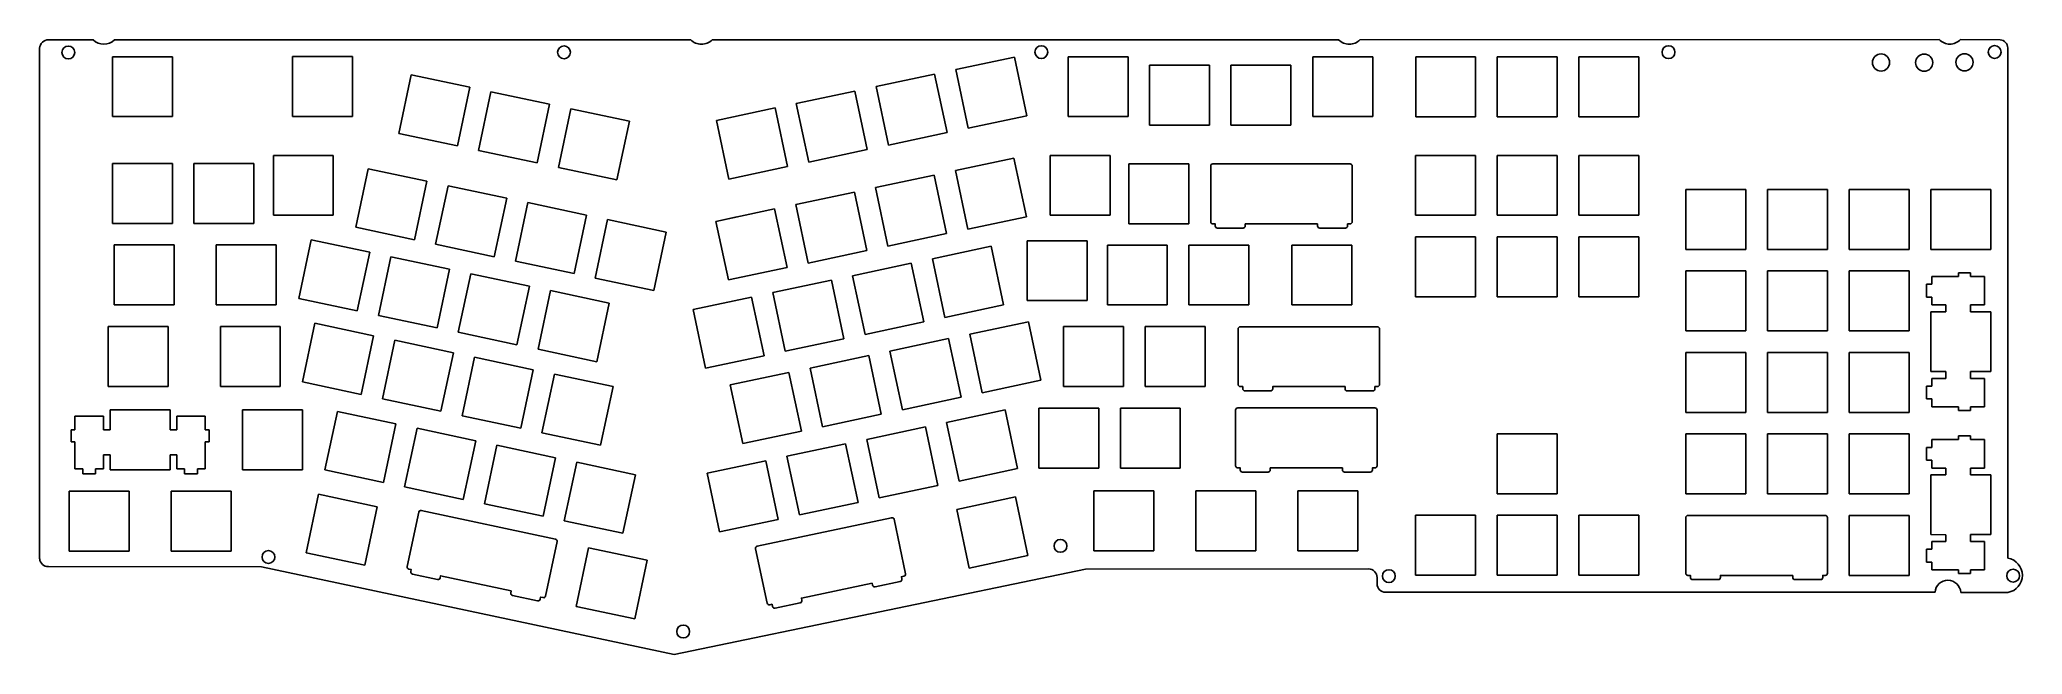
# Model space of a CAD drawing. Header units: millimetres. Extents: x 19 to 482, y -5 to 139.
import ezdxf

# ---------------------------------------------------------------- set-up
doc = ezdxf.new("R2010")
doc.units = ezdxf.units.MM
doc.header["$MEASUREMENT"] = 0
doc.layers.get('0').update_dxf_attribs({"linetype": 'CONTINUOUS'})
doc.layers.add('LAYER1', color=7, linetype='CONTINUOUS')

msp = doc.modelspace()

# ---------------------------------------------------------------- linework, layer by layer
at = {"linetype": 'Continuous'}
for p, q in [((18.93, 17.56), (18.93, 136.85)), ((21, 138.85), (31.44, 138.85)), ((170.98, 138.85), (36.41, 138.85)), ((175.98, 138.85), (322.26, 138.87)), ((316.27, 134.9), (316.27, 132.9)), ((327.26, 138.87), (462.5, 138.88)), ((330.27, 134.9), (327.27, 134.9)), ((467.5, 138.88), (476.79, 138.87)), ((478.52, 136.95), (478.56, 17.69)), ((73.51, 111.84), (77.51, 111.84)), ((176.87, 96.4), (181.76, 97.44)), ((66.32, 38.37), (71.32, 38.37)), ((326.73, 33.41), (326.73, 28.41)), ((70.7, 15.7), (20.98, 15.72)), ((167.08, -4.78), (70.7, 15.7)), ((263.17, 15.15), (167.08, -4.78)), ((329.25, 15.2), (263.17, 15.15)), ((331.25, 13.2), (331.25, 11.74)), ((333.25, 9.74), (461.54, 9.75)), ((467.54, 9.69), (478.56, 9.69))]:
    msp.add_line(p, q, dxfattribs=at)
for points in [[(317.35, 95.83), (300.47, 95.83), (300.47, 95.33, -0.414214), (299.97, 94.83), (293.97, 94.83, -0.414214), (293.47, 95.33), (293.47, 95.83), (292.89, 95.83, -0.414214), (292.39, 96.33), (292.39, 109.33, -0.414214), (292.89, 109.83), (324.94, 109.83, -0.414214), (325.44, 109.33), (325.44, 96.33, -0.414214), (324.94, 95.83), (324.35, 95.83), (324.35, 95.33, -0.414214), (323.85, 94.83), (317.85, 94.83, -0.414214), (317.35, 95.33)], [(323.76, 57.79), (306.88, 57.79), (306.88, 57.29, -0.414214), (306.38, 56.79), (300.38, 56.79, -0.414214), (299.88, 57.29), (299.88, 57.79), (299.29, 57.79, -0.414214), (298.79, 58.29), (298.79, 71.29, -0.414214), (299.29, 71.79), (331.34, 71.79, -0.414214), (331.84, 71.29), (331.84, 58.29, -0.414214), (331.34, 57.79), (330.76, 57.79), (330.76, 57.29, -0.414214), (330.26, 56.79), (324.26, 56.79, -0.414214), (323.76, 57.29)], [(323.17, 38.81), (306.29, 38.81), (306.29, 38.31, -0.414214), (305.79, 37.81), (299.79, 37.81, -0.414214), (299.29, 38.31), (299.29, 38.81), (298.7, 38.81, -0.414214), (298.2, 39.31), (298.2, 52.31, -0.414214), (298.7, 52.81), (330.75, 52.81, -0.414214), (331.25, 52.31), (331.25, 39.31, -0.414214), (330.75, 38.81), (330.17, 38.81), (330.17, 38.31, -0.414214), (329.67, 37.81), (323.67, 37.81, -0.414214), (323.17, 38.31)], [(129.07, 10.05), (112.56, 13.58), (112.46, 13.09, -0.414214), (111.86, 12.7), (106, 13.95, -0.414214), (105.61, 14.55), (105.72, 15.04), (105.14, 15.16, -0.414214), (104.76, 15.75), (107.47, 28.47, -0.414214), (108.06, 28.85), (139.41, 22.16, -0.414214), (139.79, 21.57), (137.08, 8.85, -0.414214), (136.49, 8.47), (135.91, 8.59), (135.81, 8.1, -0.414214), (135.21, 7.72), (129.35, 8.97, -0.414214), (128.96, 9.56)], [(213.34, 11.89), (196.84, 8.38), (196.94, 7.89, -0.414214), (196.55, 7.3), (190.69, 6.05, -0.414214), (190.09, 6.44), (189.99, 6.93), (189.41, 6.8, -0.414214), (188.82, 7.19), (186.12, 19.9, -0.414214), (186.5, 20.5), (217.85, 27.16, -0.414214), (218.45, 26.78), (221.15, 14.06, -0.414214), (220.76, 13.47), (220.19, 13.34), (220.29, 12.86, -0.414214), (219.91, 12.26), (214.04, 11.02, -0.414214), (213.45, 11.4)], [(428.31, 13.68), (411.43, 13.68), (411.43, 13.18, -0.414214), (410.93, 12.68), (404.93, 12.68, -0.414214), (404.43, 13.18), (404.43, 13.68), (403.85, 13.68, -0.414214), (403.35, 14.18), (403.35, 27.18, -0.414214), (403.85, 27.68), (435.9, 27.68, -0.414214), (436.4, 27.18), (436.4, 14.18, -0.414214), (435.9, 13.68), (435.31, 13.68), (435.31, 13.18, -0.414214), (434.81, 12.68), (428.81, 12.68, -0.414214), (428.31, 13.18)]]:
    msp.add_lwpolyline(points, format="xyb", close=True)
for centre, radius in [((25.62, 135.88), 1.5), ((141.39, 135.92), 1.5), ((252.86, 135.97), 1.5), ((399.31, 135.95), 1.5), ((448.94, 133.53), 2), ((459.02, 133.5), 2), ((468.42, 133.58), 2), ((475.46, 135.99), 1.5), ((72.36, 17.96), 1.5), ((257.32, 20.57), 1.5), ((334, 13.51), 1.5), ((479.79, 13.6), 1.5), ((169.21, 0.56), 1.5)]:
    msp.add_circle(centre, radius, dxfattribs=at)
for centre, radius, start, end in [((21.05, 136.73), 2.12, 91.3553, 176.7343), ((33.93, 141.34), 3.52, 224.9463, 314.8789), ((173.48, 141.32), 3.52, 224.7083, 315.2917), ((324.76, 141.34), 3.52, 224.7083, 315.2917), ((465, 141.36), 3.52, 224.7083, 315.2917), ((476.52, 136.89), 2, 1.7651, 82.2617), ((20.93, 17.72), 2, 184.6941, 271.6225), ((329.25, 13.2), 2, 0, 90.0408), ((477.88, 13.69), 4.06, 279.6224, 80.3776), ((333.25, 11.74), 2, 180, 270), ((464.54, 9.53), 3.01, 3.1125, 175.8493)]:
    msp.add_arc(centre, radius, start, end, dxfattribs=at)
at = {"layer": 'LAYER1'}
for p, q in [((49.95, 134.9), (35.95, 134.9)), ((35.95, 134.9), (35.95, 120.9)), ((49.95, 120.9), (49.95, 134.9)), ((49.95, 134.9), (49.95, 134.9)), ((92, 134.91), (78, 134.91)), ((78, 134.91), (78, 120.91)), ((92, 120.91), (92, 134.91)), ((92, 134.91), (92, 134.91)), ((246.57, 134.79), (232.87, 131.88)), ((249.48, 121.1), (246.57, 134.79)), ((246.57, 134.79), (246.57, 134.79)), ((273.12, 134.9), (259.12, 134.9)), ((259.12, 134.9), (259.12, 120.9)), ((273.12, 120.9), (273.12, 134.9)), ((273.12, 134.9), (273.12, 134.9)), ((330.27, 134.9), (316.27, 134.9)), ((316.27, 134.9), (316.27, 120.9)), ((330.27, 120.9), (330.27, 134.9)), ((330.27, 134.9), (330.27, 134.9)), ((354.27, 134.87), (340.27, 134.87)), ((340.27, 134.87), (340.27, 120.87)), ((354.27, 120.87), (354.27, 134.87)), ((354.27, 134.87), (354.27, 134.87)), ((373.32, 134.87), (359.32, 134.87)), ((359.32, 134.87), (359.32, 120.87)), ((373.32, 120.87), (373.32, 134.87)), ((373.32, 134.87), (373.32, 134.87)), ((392.37, 134.87), (378.37, 134.87)), ((378.37, 134.87), (378.37, 120.87)), ((392.37, 120.87), (392.37, 134.87)), ((392.37, 134.87), (392.37, 134.87)), ((105.7, 130.65), (102.79, 116.95)), ((119.4, 127.74), (105.7, 130.65)), ((227.93, 130.83), (214.24, 127.92)), ((230.84, 117.14), (227.93, 130.83)), ((227.93, 130.83), (227.93, 130.83)), ((232.87, 131.88), (235.78, 118.19)), ((292.08, 132.9), (278.08, 132.9)), ((278.08, 132.9), (278.08, 118.9)), ((292.08, 118.9), (292.08, 132.9)), ((292.08, 132.9), (292.08, 132.9)), ((311.13, 132.9), (297.13, 132.9)), ((297.13, 132.9), (297.13, 118.9)), ((311.13, 118.9), (311.13, 132.9)), ((311.13, 132.9), (311.13, 132.9)), ((116.48, 114.04), (119.4, 127.74)), ((119.4, 127.74), (119.4, 127.74)), ((124.33, 126.69), (121.42, 112.99)), ((138.03, 123.78), (124.33, 126.69)), ((209.3, 126.87), (195.61, 123.96)), ((212.21, 113.18), (209.3, 126.87)), ((209.3, 126.87), (209.3, 126.87)), ((214.24, 127.92), (217.15, 114.23)), ((35.95, 120.9), (49.95, 120.9)), ((78, 120.91), (92, 120.91)), ((135.12, 110.08), (138.03, 123.78)), ((138.03, 123.78), (138.03, 123.78)), ((142.97, 122.73), (140.06, 109.03)), ((156.66, 119.82), (142.97, 122.73)), ((190.67, 122.91), (176.97, 120)), ((193.58, 109.22), (190.67, 122.91)), ((190.67, 122.91), (190.67, 122.91)), ((195.61, 123.96), (198.52, 110.27)), ((235.78, 118.19), (249.48, 121.1)), ((259.12, 120.9), (273.12, 120.9)), ((316.27, 120.9), (330.27, 120.9)), ((340.27, 120.87), (354.27, 120.87)), ((359.32, 120.87), (373.32, 120.87)), ((378.37, 120.87), (392.37, 120.87)), ((102.79, 116.95), (116.48, 114.04)), ((153.75, 106.12), (156.66, 119.82)), ((156.66, 119.82), (156.66, 119.82)), ((176.97, 120), (179.88, 106.31)), ((217.15, 114.23), (230.84, 117.14)), ((278.08, 118.9), (292.08, 118.9)), ((297.13, 118.9), (311.13, 118.9)), ((87.51, 111.84), (73.51, 111.84)), ((73.51, 111.84), (73.51, 97.84)), ((87.51, 97.84), (87.51, 111.84)), ((87.51, 111.84), (87.51, 111.84)), ((121.42, 112.99), (135.12, 110.08)), ((198.52, 110.27), (212.21, 113.18)), ((246.46, 111.19), (232.77, 108.28)), ((249.37, 97.5), (246.46, 111.19)), ((246.46, 111.19), (246.46, 111.19)), ((268.94, 111.83), (254.94, 111.83)), ((254.94, 111.83), (254.94, 97.83)), ((268.94, 97.83), (268.94, 111.83)), ((268.94, 111.83), (268.94, 111.83)), ((354.24, 111.84), (340.24, 111.84)), ((340.24, 111.84), (340.24, 97.84)), ((354.24, 97.84), (354.24, 111.84)), ((354.24, 111.84), (354.24, 111.84)), ((373.29, 111.84), (359.29, 111.84)), ((359.29, 111.84), (359.29, 97.84)), ((373.29, 97.84), (373.29, 111.84)), ((373.29, 111.84), (373.29, 111.84)), ((392.34, 111.84), (378.34, 111.84)), ((378.34, 111.84), (378.34, 97.84)), ((392.34, 97.84), (392.34, 111.84)), ((392.34, 111.84), (392.34, 111.84)), ((49.93, 109.91), (35.93, 109.91)), ((35.93, 109.91), (35.93, 95.91)), ((49.93, 95.91), (49.93, 109.91)), ((49.93, 109.91), (49.93, 109.91)), ((68.96, 109.92), (54.96, 109.92)), ((54.96, 109.92), (54.96, 95.92)), ((68.96, 95.92), (68.96, 109.92)), ((68.96, 109.92), (68.96, 109.92)), ((95.67, 108.72), (92.76, 95.02)), ((109.36, 105.8), (95.67, 108.72)), ((140.06, 109.03), (153.75, 106.12)), ((179.88, 106.31), (193.58, 109.22)), ((227.83, 107.23), (214.13, 104.32)), ((230.74, 93.54), (227.83, 107.23)), ((227.83, 107.23), (227.83, 107.23)), ((232.77, 108.28), (235.68, 94.59)), ((287.31, 109.83), (273.31, 109.83)), ((273.31, 109.83), (273.31, 95.83)), ((287.31, 95.83), (287.31, 109.83)), ((287.31, 109.83), (287.31, 109.83)), ((106.45, 92.11), (109.36, 105.8)), ((109.36, 105.8), (109.36, 105.8)), ((114.3, 104.75), (111.39, 91.06)), ((128, 101.84), (114.3, 104.75)), ((209.19, 103.27), (195.5, 100.36)), ((212.1, 89.58), (209.19, 103.27)), ((209.19, 103.27), (209.19, 103.27)), ((214.13, 104.32), (217.04, 90.63)), ((417.39, 103.87), (403.39, 103.87)), ((403.39, 103.87), (403.39, 89.87)), ((417.39, 89.87), (417.39, 103.87)), ((417.39, 103.87), (417.39, 103.87)), ((436.44, 103.87), (422.44, 103.87)), ((422.44, 103.87), (422.44, 89.87)), ((436.44, 89.87), (436.44, 103.87)), ((436.44, 103.87), (436.44, 103.87)), ((455.49, 103.87), (441.49, 103.87)), ((441.49, 103.87), (441.49, 89.87)), ((455.49, 89.87), (455.49, 103.87)), ((455.49, 103.87), (455.49, 103.87)), ((474.54, 103.87), (460.54, 103.87)), ((460.54, 103.87), (460.54, 89.87)), ((474.54, 89.87), (474.54, 103.87)), ((474.54, 103.87), (474.54, 103.87)), ((73.51, 97.84), (87.51, 97.84)), ((125.09, 88.15), (128, 101.84)), ((128, 101.84), (128, 101.84)), ((132.94, 100.79), (130.03, 87.1)), ((146.63, 97.88), (132.94, 100.79)), ((143.72, 84.19), (146.63, 97.88)), ((146.63, 97.88), (146.63, 97.88)), ((190.56, 99.31), (176.87, 96.4)), ((193.47, 85.62), (190.56, 99.31)), ((190.56, 99.31), (190.56, 99.31)), ((195.5, 100.36), (198.41, 86.67)), ((235.68, 94.59), (249.37, 97.5)), ((254.94, 97.83), (268.94, 97.83)), ((340.24, 97.84), (354.24, 97.84)), ((359.29, 97.84), (373.29, 97.84)), ((378.34, 97.84), (392.34, 97.84)), ((35.93, 95.91), (49.93, 95.91)), ((54.96, 95.92), (68.96, 95.92)), ((92.76, 95.02), (106.45, 92.11)), ((151.57, 96.83), (148.66, 83.14)), ((165.26, 93.92), (151.57, 96.83)), ((162.35, 80.23), (165.26, 93.92)), ((165.26, 93.92), (165.26, 93.92)), ((176.87, 96.4), (179.78, 82.71)), ((217.04, 90.63), (230.74, 93.54)), ((273.31, 95.83), (287.31, 95.83)), ((354.24, 92.79), (340.24, 92.79)), ((340.24, 92.79), (340.24, 78.79)), ((354.24, 78.79), (354.24, 92.79)), ((354.24, 92.79), (354.24, 92.79)), ((373.29, 92.79), (359.29, 92.79)), ((359.29, 92.79), (359.29, 78.79)), ((373.29, 78.79), (373.29, 92.79)), ((373.29, 92.79), (373.29, 92.79)), ((392.34, 92.79), (378.34, 92.79)), ((378.34, 92.79), (378.34, 78.79)), ((392.34, 78.79), (392.34, 92.79)), ((392.34, 92.79), (392.34, 92.79)), ((50.36, 90.89), (36.36, 90.89)), ((36.36, 90.89), (36.36, 76.89)), ((50.36, 76.89), (50.36, 90.89)), ((50.36, 90.89), (50.36, 90.89)), ((74.17, 90.89), (60.17, 90.89)), ((60.17, 90.89), (60.17, 76.89)), ((74.17, 76.89), (74.17, 90.89)), ((74.17, 90.89), (74.17, 90.89)), ((82.33, 92.1), (79.42, 78.41)), ((96.02, 89.19), (82.33, 92.1)), ((93.11, 75.5), (96.02, 89.19)), ((96.02, 89.19), (96.02, 89.19)), ((100.96, 88.14), (98.05, 74.45)), ((114.66, 85.23), (100.96, 88.14)), ((111.39, 91.06), (125.09, 88.15)), ((198.41, 86.67), (212.1, 89.58)), ((241.1, 90.58), (227.41, 87.67)), ((244.02, 76.88), (241.1, 90.58)), ((241.1, 90.58), (241.1, 90.58)), ((263.52, 91.89), (249.52, 91.89)), ((249.52, 91.89), (249.52, 77.89)), ((263.52, 77.89), (263.52, 91.89)), ((263.52, 91.89), (263.52, 91.89)), ((282.27, 90.87), (268.27, 90.87)), ((268.27, 90.87), (268.27, 76.87)), ((282.27, 76.87), (282.27, 90.87)), ((282.27, 90.87), (282.27, 90.87)), ((301.32, 90.87), (287.32, 90.87)), ((287.32, 90.87), (287.32, 76.87)), ((301.32, 76.87), (301.32, 90.87)), ((301.32, 90.87), (301.32, 90.87)), ((325.32, 90.87), (311.32, 90.87)), ((311.32, 90.87), (311.32, 76.87)), ((325.32, 76.87), (325.32, 90.87)), ((325.32, 90.87), (325.32, 90.87)), ((403.39, 89.87), (417.39, 89.87)), ((422.44, 89.87), (436.44, 89.87)), ((441.49, 89.87), (455.49, 89.87)), ((460.54, 89.87), (474.54, 89.87)), ((111.75, 71.54), (114.66, 85.23)), ((114.66, 85.23), (114.66, 85.23)), ((119.6, 84.18), (116.69, 70.49)), ((133.29, 81.27), (119.6, 84.18)), ((130.03, 87.1), (143.72, 84.19)), ((179.78, 82.71), (193.47, 85.62)), ((222.47, 86.62), (208.78, 83.71)), ((208.78, 83.71), (211.69, 70.01)), ((225.38, 72.92), (222.47, 86.62)), ((222.47, 86.62), (222.47, 86.62)), ((227.41, 87.67), (230.32, 73.97)), ((417.39, 84.82), (403.39, 84.82)), ((403.39, 84.82), (403.39, 70.82)), ((417.39, 70.82), (417.39, 84.82)), ((417.39, 84.82), (417.39, 84.82)), ((436.44, 84.82), (422.44, 84.82)), ((422.44, 84.82), (422.44, 70.82)), ((436.44, 70.82), (436.44, 84.82)), ((436.44, 84.82), (436.44, 84.82)), ((455.49, 84.82), (441.49, 84.82)), ((441.49, 84.82), (441.49, 70.82)), ((455.49, 70.82), (455.49, 84.82)), ((455.49, 84.82), (455.49, 84.82)), ((467.04, 83.52), (460.77, 83.52)), ((460.77, 83.52), (460.77, 81.7)), ((469.84, 84.4), (467.04, 84.4)), ((467.04, 84.4), (467.04, 83.52)), ((469.84, 83.52), (469.84, 84.4)), ((473.07, 83.52), (469.84, 83.52)), ((473.07, 76.87), (473.07, 83.52)), ((130.38, 67.58), (133.29, 81.27)), ((133.29, 81.27), (133.29, 81.27)), ((138.23, 80.22), (135.32, 66.53)), ((151.92, 77.31), (138.23, 80.22)), ((148.66, 83.14), (162.35, 80.23)), ((203.84, 82.66), (190.14, 79.75)), ((190.14, 79.75), (193.05, 66.05)), ((206.75, 68.96), (203.84, 82.66)), ((203.84, 82.66), (203.84, 82.66)), ((340.24, 78.79), (354.24, 78.79)), ((359.29, 78.79), (373.29, 78.79)), ((378.34, 78.79), (392.34, 78.79)), ((460.77, 81.7), (459.57, 81.7)), ((459.57, 81.7), (459.57, 78.7)), ((36.36, 76.89), (50.36, 76.89)), ((60.17, 76.89), (74.17, 76.89)), ((79.42, 78.41), (93.11, 75.5)), ((98.05, 74.45), (111.75, 71.54)), ((149.01, 63.62), (151.92, 77.31)), ((151.92, 77.31), (151.92, 77.31)), ((185.2, 78.7), (171.51, 75.79)), ((171.51, 75.79), (174.42, 62.09)), ((188.11, 65), (185.2, 78.7)), ((185.2, 78.7), (185.2, 78.7)), ((230.32, 73.97), (244.02, 76.88)), ((249.52, 77.89), (263.52, 77.89)), ((268.27, 76.87), (282.27, 76.87)), ((287.32, 76.87), (301.32, 76.87)), ((311.32, 76.87), (325.32, 76.87)), ((459.57, 78.7), (460.77, 78.7)), ((464.04, 75.3), (460.54, 75.3)), ((460.54, 75.3), (460.54, 61.3)), ((460.77, 78.7), (460.77, 76.87)), ((460.77, 78.7), (460.77, 78.7)), ((460.77, 76.87), (464.04, 76.87)), ((464.04, 76.87), (464.04, 75.29)), ((469.84, 75.3), (469.84, 76.87)), ((469.84, 76.87), (473.07, 76.87)), ((474.54, 75.3), (469.84, 75.3)), ((474.54, 61.3), (474.54, 75.3)), ((48.93, 71.84), (34.93, 71.84)), ((34.93, 71.84), (34.93, 57.84)), ((48.93, 57.84), (48.93, 71.84)), ((48.93, 71.84), (48.93, 71.84)), ((75.13, 71.84), (61.13, 71.84)), ((61.13, 71.84), (61.13, 57.84)), ((75.13, 57.84), (75.13, 71.84)), ((75.13, 71.84), (75.13, 71.84)), ((83.23, 72.59), (80.32, 58.89)), ((96.93, 69.68), (83.23, 72.59)), ((94.02, 55.98), (96.93, 69.68)), ((96.93, 69.68), (96.93, 69.68)), ((116.69, 70.49), (130.38, 67.58)), ((211.69, 70.01), (225.38, 72.92)), ((249.82, 72.96), (236.13, 70.05)), ((236.13, 70.05), (239.04, 56.36)), ((252.73, 59.27), (249.82, 72.96)), ((249.82, 72.96), (249.82, 72.96)), ((272.02, 71.81), (258.02, 71.81)), ((258.02, 71.81), (258.02, 57.81)), ((272.02, 57.81), (272.02, 71.81)), ((272.02, 71.81), (272.02, 71.81)), ((291.07, 71.81), (277.07, 71.81)), ((277.07, 71.81), (277.07, 57.81)), ((291.07, 57.81), (291.07, 71.81)), ((291.07, 71.81), (291.07, 71.81)), ((403.39, 70.82), (417.39, 70.82)), ((422.44, 70.82), (436.44, 70.82)), ((441.49, 70.82), (455.49, 70.82)), ((101.87, 68.63), (98.96, 54.93)), ((115.56, 65.71), (101.87, 68.63)), ((112.65, 52.02), (115.56, 65.71)), ((115.56, 65.71), (115.56, 65.71)), ((135.32, 66.53), (149.01, 63.62)), ((174.42, 62.09), (188.11, 65)), ((193.05, 66.05), (206.75, 68.96)), ((212.55, 65.04), (198.86, 62.13)), ((215.46, 51.34), (212.55, 65.04)), ((212.55, 65.04), (212.55, 65.04)), ((231.19, 69), (217.49, 66.09)), ((217.49, 66.09), (220.4, 52.39)), ((234.1, 55.31), (231.19, 69)), ((231.19, 69), (231.19, 69)), ((417.39, 65.77), (403.39, 65.77)), ((403.39, 65.77), (403.39, 51.77)), ((417.39, 51.77), (417.39, 65.77)), ((417.39, 65.77), (417.39, 65.77)), ((436.44, 65.77), (422.44, 65.77)), ((422.44, 65.77), (422.44, 51.77)), ((436.44, 51.77), (436.44, 65.77)), ((436.44, 65.77), (436.44, 65.77)), ((455.49, 65.77), (441.49, 65.77)), ((441.49, 65.77), (441.49, 51.77)), ((455.49, 51.77), (455.49, 65.77)), ((455.49, 65.77), (455.49, 65.77)), ((120.5, 64.66), (117.59, 50.97)), ((134.2, 61.75), (120.5, 64.66)), ((131.28, 48.06), (134.2, 61.75)), ((134.2, 61.75), (134.2, 61.75)), ((139.14, 60.7), (136.22, 47.01)), ((152.83, 57.79), (139.14, 60.7)), ((193.92, 61.08), (180.22, 58.17)), ((196.83, 47.38), (193.92, 61.08)), ((193.92, 61.08), (193.92, 61.08)), ((198.86, 62.13), (201.77, 48.43)), ((460.54, 61.3), (464.04, 61.29)), ((464.04, 61.29), (464.04, 59.72)), ((469.84, 59.72), (469.84, 61.3)), ((469.84, 61.3), (474.54, 61.3)), ((34.93, 57.84), (48.93, 57.84)), ((61.13, 57.84), (75.13, 57.84)), ((80.32, 58.89), (94.02, 55.98)), ((149.92, 44.1), (152.83, 57.79)), ((152.83, 57.79), (152.83, 57.79)), ((180.22, 58.17), (183.13, 44.47)), ((239.04, 56.36), (252.73, 59.27)), ((258.02, 57.81), (272.02, 57.81)), ((277.07, 57.81), (291.07, 57.81)), ((460.77, 57.9), (459.57, 57.9)), ((459.57, 57.9), (459.57, 54.9)), ((464.04, 59.72), (460.77, 59.72)), ((460.77, 59.72), (460.77, 57.9)), ((473.07, 59.72), (469.84, 59.72)), ((473.07, 53.07), (473.07, 59.72)), ((49.39, 52.37), (35.39, 52.37)), ((35.39, 52.37), (35.39, 47.67)), ((49.39, 47.67), (49.39, 52.37)), ((80.32, 52.37), (66.32, 52.37)), ((66.32, 52.37), (66.32, 38.37)), ((80.32, 38.37), (80.32, 52.37)), ((80.32, 52.37), (80.32, 52.37)), ((88.45, 52.01), (85.54, 38.31)), ((102.14, 49.1), (88.45, 52.01)), ((98.96, 54.93), (112.65, 52.02)), ((117.59, 50.97), (131.28, 48.06)), ((201.77, 48.43), (215.46, 51.34)), ((220.4, 52.39), (234.1, 55.31)), ((244.41, 52.33), (230.72, 49.42)), ((247.32, 38.64), (244.41, 52.33)), ((244.41, 52.33), (244.41, 52.33)), ((266.25, 52.77), (252.25, 52.77)), ((252.25, 52.77), (252.25, 38.77)), ((266.25, 38.77), (266.25, 52.77)), ((266.25, 52.77), (266.25, 52.77)), ((285.3, 52.77), (271.3, 52.77)), ((271.3, 52.77), (271.3, 38.77)), ((285.3, 38.77), (285.3, 52.77)), ((285.3, 52.77), (285.3, 52.77)), ((403.39, 51.77), (417.39, 51.77)), ((422.44, 51.77), (436.44, 51.77)), ((441.49, 51.77), (455.49, 51.77)), ((459.57, 54.9), (460.77, 54.9)), ((460.77, 54.9), (460.77, 53.07)), ((460.77, 53.07), (467.04, 53.07)), ((467.04, 53.07), (467.04, 52.2)), ((467.04, 52.2), (469.84, 52.2)), ((469.84, 52.2), (469.84, 53.07)), ((469.84, 53.07), (473.07, 53.07)), ((27.16, 47.67), (26.29, 47.67)), ((26.29, 47.67), (26.29, 44.87)), ((33.81, 50.9), (27.16, 50.9)), ((27.16, 50.9), (27.16, 47.67)), ((33.81, 47.67), (33.81, 50.9)), ((35.39, 47.67), (33.81, 47.67)), ((50.96, 47.67), (49.39, 47.67)), ((57.61, 50.9), (50.96, 50.9)), ((50.96, 50.9), (50.96, 47.67)), ((57.61, 47.67), (57.61, 50.9)), ((58.49, 47.67), (57.61, 47.67)), ((58.49, 44.87), (58.49, 47.67)), ((99.23, 35.4), (102.14, 49.1)), ((102.14, 49.1), (102.14, 49.1)), ((107.08, 48.05), (104.17, 34.35)), ((120.78, 45.14), (107.08, 48.05)), ((136.22, 47.01), (149.92, 44.1)), ((183.13, 44.47), (196.83, 47.38)), ((225.78, 48.37), (212.08, 45.46)), ((228.69, 34.68), (225.78, 48.37)), ((225.78, 48.37), (225.78, 48.37)), ((230.72, 49.42), (233.63, 35.73)), ((373.31, 46.77), (359.31, 46.77)), ((359.31, 46.77), (359.31, 32.77)), ((373.31, 32.77), (373.31, 46.77)), ((373.31, 46.77), (373.31, 46.77)), ((417.39, 46.72), (403.39, 46.72)), ((403.39, 46.72), (403.39, 32.72)), ((417.39, 32.72), (417.39, 46.72)), ((417.39, 46.72), (417.39, 46.72)), ((436.44, 46.72), (422.44, 46.72)), ((422.44, 46.72), (422.44, 32.72)), ((436.44, 32.72), (436.44, 46.72)), ((436.44, 46.72), (436.44, 46.72)), ((455.49, 46.72), (441.49, 46.72)), ((441.49, 46.72), (441.49, 32.72)), ((455.49, 32.72), (455.49, 46.72)), ((455.49, 46.72), (455.49, 46.72)), ((26.29, 44.87), (27.16, 44.87)), ((27.16, 44.87), (27.16, 38.6)), ((33.81, 38.6), (33.81, 41.87)), ((33.81, 41.87), (35.39, 41.87)), ((35.39, 41.87), (35.39, 38.37)), ((49.39, 38.37), (49.39, 41.87)), ((49.39, 41.87), (50.96, 41.87)), ((50.96, 41.87), (50.96, 38.6)), ((57.61, 38.6), (57.61, 44.87)), ((57.61, 44.87), (58.49, 44.87)), ((117.87, 31.44), (120.78, 45.14)), ((120.78, 45.14), (120.78, 45.14)), ((125.72, 44.09), (122.81, 30.39)), ((139.41, 41.17), (125.72, 44.09)), ((207.14, 44.41), (193.45, 41.5)), ((210.05, 30.72), (207.14, 44.41)), ((207.14, 44.41), (207.14, 44.41)), ((212.08, 45.46), (214.99, 31.77)), ((460.77, 43.6), (459.57, 43.6)), ((459.57, 43.6), (459.57, 40.6)), ((467.04, 45.42), (460.77, 45.42)), ((460.77, 45.42), (460.77, 43.6)), ((469.84, 46.3), (467.04, 46.3)), ((467.04, 46.3), (467.04, 45.42)), ((469.84, 45.42), (469.84, 46.3)), ((473.07, 45.42), (469.84, 45.42)), ((473.07, 38.77), (473.07, 45.42)), ((27.16, 38.6), (28.99, 38.6)), ((28.99, 38.6), (28.99, 37.4)), ((28.99, 37.4), (31.99, 37.4)), ((31.99, 38.6), (33.81, 38.6)), ((31.99, 37.4), (31.99, 38.6)), ((31.99, 38.6), (31.99, 38.6)), ((35.39, 38.37), (49.39, 38.37)), ((50.96, 38.6), (52.79, 38.6)), ((52.79, 38.6), (52.79, 37.4)), ((52.79, 37.4), (55.79, 37.4)), ((55.79, 37.4), (55.79, 38.6)), ((55.79, 38.6), (57.61, 38.6)), ((66.32, 38.37), (80.32, 38.37)), ((85.54, 38.31), (99.23, 35.4)), ((136.5, 27.48), (139.41, 41.17)), ((139.41, 41.17), (139.41, 41.17)), ((144.35, 40.12), (141.44, 26.43)), ((158.04, 37.21), (144.35, 40.12)), ((155.13, 23.52), (158.04, 37.21)), ((158.04, 37.21), (158.04, 37.21)), ((188.51, 40.45), (174.82, 37.54)), ((174.82, 37.54), (177.73, 23.84)), ((191.42, 26.75), (188.51, 40.45)), ((188.51, 40.45), (188.51, 40.45)), ((193.45, 41.5), (196.36, 27.8)), ((233.63, 35.73), (247.32, 38.64)), ((252.25, 38.77), (266.25, 38.77)), ((271.3, 38.77), (285.3, 38.77)), ((459.57, 40.6), (460.77, 40.6)), ((464.04, 37.2), (460.54, 37.2)), ((460.54, 37.2), (460.54, 23.2)), ((460.77, 40.6), (460.77, 38.77)), ((460.77, 40.6), (460.77, 40.6)), ((460.77, 38.77), (464.04, 38.77)), ((464.04, 38.77), (464.04, 37.19)), ((469.84, 37.2), (469.84, 38.77)), ((469.84, 38.77), (473.07, 38.77)), ((474.54, 37.2), (469.84, 37.2)), ((474.54, 23.2), (474.54, 37.2)), ((39.86, 33.32), (25.86, 33.32)), ((25.86, 33.32), (25.86, 19.32)), ((39.86, 19.32), (39.86, 33.32)), ((39.86, 33.32), (39.86, 33.32)), ((63.67, 33.32), (49.67, 33.32)), ((49.67, 33.32), (49.67, 19.32)), ((63.67, 19.32), (63.67, 33.32)), ((63.67, 33.32), (63.67, 33.32)), ((84.07, 32.65), (81.16, 18.95)), ((97.77, 29.73), (84.07, 32.65)), ((104.17, 34.35), (117.87, 31.44)), ((214.99, 31.77), (228.69, 34.68)), ((279.1, 33.41), (265.1, 33.41)), ((265.1, 33.41), (265.1, 19.41)), ((279.1, 19.41), (279.1, 33.41)), ((279.1, 33.41), (279.1, 33.41)), ((302.91, 33.41), (288.91, 33.41)), ((288.91, 33.41), (288.91, 19.41)), ((302.91, 19.41), (302.91, 33.41)), ((302.91, 33.41), (302.91, 33.41)), ((326.73, 33.41), (312.73, 33.41)), ((312.73, 33.41), (312.73, 19.41)), ((326.73, 19.41), (326.73, 33.41)), ((326.73, 33.41), (326.73, 33.41)), ((359.31, 32.77), (373.31, 32.77)), ((403.39, 32.72), (417.39, 32.72)), ((422.44, 32.72), (436.44, 32.72)), ((441.49, 32.72), (455.49, 32.72)), ((94.86, 16.04), (97.77, 29.73)), ((97.77, 29.73), (97.77, 29.73)), ((122.81, 30.39), (136.5, 27.48)), ((196.36, 27.8), (210.05, 30.72)), ((246.8, 32), (233.11, 29.09)), ((233.11, 29.09), (236.02, 15.4)), ((249.71, 18.31), (246.8, 32)), ((246.8, 32), (246.8, 32)), ((141.44, 26.43), (155.13, 23.52)), ((177.73, 23.84), (191.42, 26.75)), ((354.26, 27.72), (340.26, 27.72)), ((340.26, 27.72), (340.26, 13.72)), ((354.26, 13.72), (354.26, 27.72)), ((354.26, 27.72), (354.26, 27.72)), ((373.31, 27.72), (359.31, 27.72)), ((359.31, 27.72), (359.31, 13.72)), ((373.31, 13.72), (373.31, 27.72)), ((373.31, 27.72), (373.31, 27.72)), ((392.36, 27.72), (378.36, 27.72)), ((378.36, 27.72), (378.36, 13.72)), ((392.36, 13.72), (392.36, 27.72)), ((392.36, 27.72), (392.36, 27.72)), ((455.49, 27.67), (441.49, 27.67)), ((441.49, 27.67), (441.49, 13.67)), ((455.49, 13.67), (455.49, 27.67)), ((455.49, 27.67), (455.49, 27.67)), ((460.54, 23.2), (464.04, 23.19)), ((464.04, 23.19), (464.04, 21.62)), ((469.84, 21.62), (469.84, 23.2)), ((469.84, 23.2), (474.54, 23.2)), ((25.86, 19.32), (39.86, 19.32)), ((49.67, 19.32), (63.67, 19.32)), ((81.16, 18.95), (94.86, 16.04)), ((147.11, 20.11), (144.2, 6.41)), ((160.8, 17.2), (147.11, 20.11)), ((265.1, 19.41), (279.1, 19.41)), ((288.91, 19.41), (302.91, 19.41)), ((312.73, 19.41), (326.73, 19.41)), ((460.77, 19.8), (459.57, 19.8)), ((459.57, 19.8), (459.57, 16.8)), ((464.04, 21.62), (460.77, 21.62)), ((460.77, 21.62), (460.77, 19.8)), ((473.07, 21.62), (469.84, 21.62)), ((473.07, 14.97), (473.07, 21.62)), ((157.89, 3.5), (160.8, 17.2)), ((160.8, 17.2), (160.8, 17.2)), ((236.02, 15.4), (249.71, 18.31)), ((459.57, 16.8), (460.77, 16.8)), ((460.77, 16.8), (460.77, 14.97)), ((460.77, 14.97), (467.04, 14.97)), ((467.04, 14.97), (467.04, 14.1)), ((467.04, 14.1), (469.84, 14.1)), ((469.84, 14.1), (469.84, 14.97)), ((469.84, 14.97), (473.07, 14.97)), ((340.26, 13.72), (354.26, 13.72)), ((359.31, 13.72), (373.31, 13.72)), ((378.36, 13.72), (392.36, 13.72)), ((441.49, 13.67), (455.49, 13.67)), ((144.2, 6.41), (157.89, 3.5))]:
    msp.add_line(p, q, dxfattribs=at)

doc.saveas('drawing.dxf')
